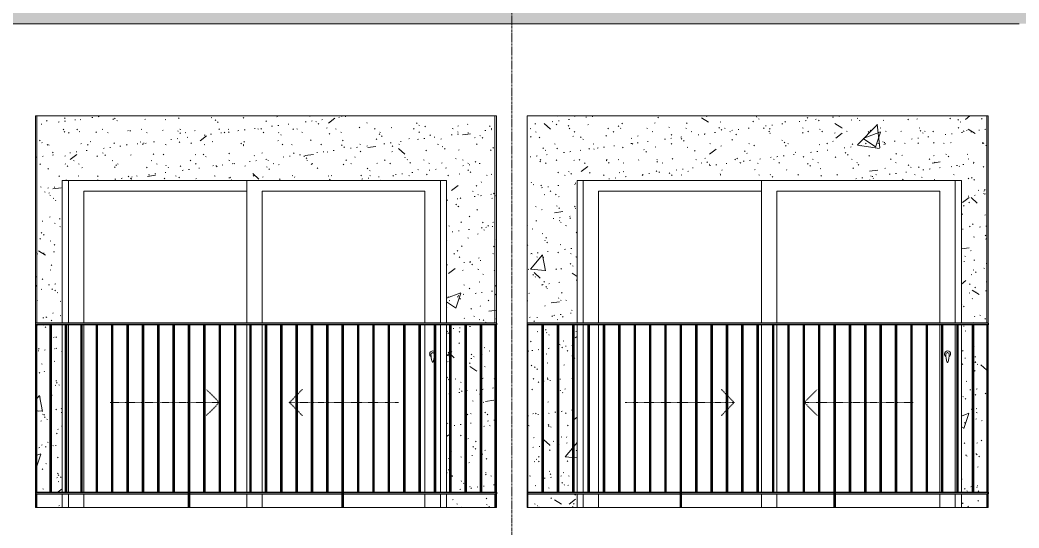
# Model space of a CAD drawing. Header units: millimetres. Extents: x 25061 to 259291, y -8723 to 35400.
# Drawn here: x 186310 to 192810, y 26067 to 29375 of the extents above; entities that cross this region are included whole.
import ezdxf

# ---------------------------------------------------------------- set-up
doc = ezdxf.new("R2010")
doc.units = ezdxf.units.MM
doc.linetypes.add('Dash', pattern=[6.35, 3.175, -3.175])
doc.linetypes.add('Grid Line', pattern=[22.225, 12.7, -3.175, 3.175, -3.175])
for name, color, linetype, lineweight in [('0-2', 50, 'Continuous', 5), ('A-DOOR', 31, 'Continuous', 9), ('A-DOOR-FRAM', 31, 'Continuous', 9), ('A-DOOR-HDLN', 31, 'Dash', 9), ('A-WALL', 113, 'Continuous', 9), ('A-WALL-PATT-2', 9, 'Continuous', 9), ('A-WALL-PATT-3', 111, 'Continuous', 5), ('I-WALL-2', 7, 'Continuous', 9), ('S-GRID-1', 1, 'Grid Line', 9)]:
    doc.layers.add(name, color=color, linetype=linetype, lineweight=lineweight)
pattern_1 = [(50, (-80880.3, 14125), (1165.98, -102.01), [121.92, -1341.12]), (355, (-80880.3, 14125), (-225.554, 1222.76), [97.536, -1072.896]), (100.451, (-80783.1, 14116.5), (940.433, 1120.746), [103.616, -1139.776]), (46.184, (-80880.3, 14450.1), (1734.91, -269.07), [182.88, -2011.68]), (96.636, (-80735.7, 14427.7), (1519.38, 1583.54), [155.42, -1709.66]), (351.184, (-80880.3, 14450.1), (1519.4, 1583.52), [146.3, -1609.34]), (21, (-80717.7, 14368.8), (970.33, -654.498), [121.92, -1341.12]), (326, (-80717.7, 14368.8), (395.53, 1178.804), [97.536, -1072.896]), (71.451, (-80636.9, 14314.3), (1365.87, 524.296), [103.616, -1139.776]), (37.5, (-80880.3, 14125), (19.767, 541.153), [53.645, -1006.246, 53.645, -1035.507, -1076.96]), (37.5, (-80880.3, 14125), (19.767, 541.153), [-2149.043, 53.645, -1023.315]), (7.5, (-80880.3, 14125), (427.646, 641.156), [53.645, -567.334, 53.645, -981.862, -410.464]), (7.5, (-80880.3, 14125), (427.646, 641.156), [-1656.486, 53.645, -356.82]), (327.5, (-81242.8, 14125), (867.782, -36.665), [53.645, -352.755, 53.645, -1214.323, -1682.496]), (327.5, (-81242.8, 14125), (867.782, -36.665), [-1674.37, 53.645, -1628.85]), (317.5, (-81405.4, 14125), (948.028, 162.73), [53.645, -474.675, 53.645, -788.416, -1194.816]), (317.5, (-81405.4, 14125), (948.028, 162.73), [-1370.38, 53.645, -1141.17])]
pattern_2 = [(37.5, (-80880.3, 14125), (-5.1206, 156.61216), [5.364, -118.181, 5.364, -132.812, -132.08]), (37.5, (-80880.3, 14125), (-5.1206, 156.61216), [-261.722, 5.364, -126.716]), (7.5, (-80880.3, 14125), (143.847, 229.3842), [5.364, -61.285, 5.364, -105.989, -42.672]), (7.5, (-80880.3, 14125), (143.847, 229.3842), [-178.003, 5.364, -37.308]), (327.5, (-80980.28, 14125), (253.1176, 0.4601), [5.364, -35.276, 5.364, -140.94, -191.008]), (327.5, (-80980.28, 14125), (253.1176, 0.4601), [-186.944, 5.364, -185.644]), (317.5, (-80980.28, 14125), (244.338, 71.3376), [5.364, -14.956, 5.364, -90.546, -109.728]), (317.5, (-80980.28, 14125), (244.338, 71.3376), [-116.23, 5.364, -104.364])]

# ---------------------------------------------------------------- blocks, each defined once
blk = doc.blocks.new('NCV_TKTC_TANG 6 - 8_rvt-5-TKCS_MẶT CẮT 2')
at = {"layer": 'A-WALL-PATT-2'}
h = blk.add_hatch(dxfattribs=at)
h.set_pattern_fill('FP_37', color=256, style=0, pattern_type=2)
h.set_pattern_definition(pattern_1)
h.paths.add_polyline_path([(-94842.7, 26200), (-94842.6, 26200), (-94843, 26290), (-94847.6, 26290), (-94847.6, 26200)])
h.paths.add_polyline_path([(-94842.6, 26300), (-94842.6, 27390), (-94847.6, 27390), (-94847.6, 26300), (-94843.1, 26300)])
h.paths.add_polyline_path([(-94852.6, 27400), (-94842.6, 27400), (-94842.6, 28750), (-94852.6, 28750), (-94852.6, 27757.4)])
h = blk.add_hatch(dxfattribs=at)
h.set_pattern_fill('FP_38', color=256, style=0, pattern_type=2)
h.set_pattern_definition(pattern_2)
h.paths.add_polyline_path([(-94842.7, 26200), (-94842.6, 26200), (-94843, 26290), (-94847.6, 26290), (-94847.6, 26200)])
h.paths.add_polyline_path([(-94842.6, 26300), (-94842.6, 27390), (-94847.6, 27390), (-94847.6, 26300), (-94843.1, 26300)])
h.paths.add_polyline_path([(-94852.6, 27400), (-94842.6, 27400), (-94842.6, 28750), (-94852.6, 28750), (-94852.6, 27757.4)])
h = blk.add_hatch(dxfattribs=at)
h.set_pattern_fill('FP_37', color=256, style=0, pattern_type=2)
h.set_pattern_definition(pattern_1)
h.paths.add_polyline_path([(-91862.6, 26200), (-91862.6, 26290), (-92177.6, 26290), (-92177.6, 26200), (-91873.9, 26200)])
h.paths.add_polyline_path([(-94842.6, 26200), (-94677.6, 26200), (-94677.6, 26290), (-94842.6, 26290)])
h.paths.add_polyline_path([(-94677.6, 26300), (-94677.6, 27390), (-94747.6, 27390), (-94747.6, 26300)])
h.paths.add_polyline_path([(-94757.6, 26300), (-94757.6, 27390), (-94842.6, 27390), (-94842.6, 26300), (-94824.5, 26300)])
h.paths.add_polyline_path([(-91888.2, 26300), (-91862.6, 26300), (-91862.6, 27390), (-91947.6, 27390), (-91947.6, 26300), (-91897.1, 26300)])
h.paths.add_polyline_path([(-92177.6, 26300), (-92157.6, 26300), (-92157.6, 27390), (-92177.6, 27390), (-92177.6, 26523.6)])
h.paths.add_polyline_path([(-92057.6, 26300), (-92057.6, 27390), (-92147.6, 27390), (-92147.6, 26300)])
h.paths.add_polyline_path([(-92047.6, 26300), (-91957.6, 26300), (-91957.6, 27390), (-92047.6, 27389), (-92047.6, 26523.6)])
h.paths.add_polyline_path([(-94744.9, 27400), (-94677.6, 27400), (-94677.6, 28330), (-92177.6, 28330), (-92177.6, 27400), (-91862.6, 27400), (-91862.6, 28750), (-94842.6, 28750), (-94842.6, 27400)])
h = blk.add_hatch(dxfattribs=at)
h.set_pattern_fill('FP_38', color=256, style=0, pattern_type=2)
h.set_pattern_definition(pattern_2)
h.paths.add_polyline_path([(-91862.6, 26200), (-91862.6, 26290), (-92177.6, 26290), (-92177.6, 26200), (-91873.9, 26200)])
h.paths.add_polyline_path([(-94842.6, 26200), (-94677.6, 26200), (-94677.6, 26290), (-94842.6, 26290)])
h.paths.add_polyline_path([(-94677.6, 26300), (-94677.6, 27390), (-94747.6, 27390), (-94747.6, 26300)])
h.paths.add_polyline_path([(-94757.6, 26300), (-94757.6, 27390), (-94842.6, 27390), (-94842.6, 26300), (-94824.5, 26300)])
h.paths.add_polyline_path([(-91888.2, 26300), (-91862.6, 26300), (-91862.6, 27390), (-91947.6, 27390), (-91947.6, 26300), (-91897.1, 26300)])
h.paths.add_polyline_path([(-92177.6, 26300), (-92157.6, 26300), (-92157.6, 27390), (-92177.6, 27390), (-92177.6, 26523.6)])
h.paths.add_polyline_path([(-92057.6, 26300), (-92057.6, 27390), (-92147.6, 27390), (-92147.6, 26300)])
h.paths.add_polyline_path([(-92047.6, 26300), (-91957.6, 26300), (-91957.6, 27390), (-92047.6, 27389), (-92047.6, 26523.6)])
h.paths.add_polyline_path([(-94744.9, 27400), (-94677.6, 27400), (-94677.6, 28330), (-92177.6, 28330), (-92177.6, 27400), (-91862.6, 27400), (-91862.6, 28750), (-94842.6, 28750), (-94842.6, 27400)])
h = blk.add_hatch(dxfattribs=at)
h.set_pattern_fill('FP_37', color=256, style=0, pattern_type=2)
h.set_pattern_definition(pattern_1)
h.paths.add_polyline_path([(-91862.4, 26200), (-91857.6, 26200), (-91857.6, 26290), (-91862.6, 26290), (-91862.6, 26200)])
h.paths.add_polyline_path([(-91857.6, 26300), (-91858.5, 27390), (-91862.6, 27390), (-91862.1, 26300)])
h.paths.add_polyline_path([(-91858.4, 27400), (-91852.6, 27400), (-91854, 28750), (-91862.6, 28750), (-91862.6, 27400)])
h = blk.add_hatch(dxfattribs=at)
h.set_pattern_fill('FP_38', color=256, style=0, pattern_type=2)
h.set_pattern_definition(pattern_2)
h.paths.add_polyline_path([(-91862.4, 26200), (-91857.6, 26200), (-91857.6, 26290), (-91862.6, 26290), (-91862.6, 26200)])
h.paths.add_polyline_path([(-91857.6, 26300), (-91858.5, 27390), (-91862.6, 27390), (-91862.1, 26300)])
h.paths.add_polyline_path([(-91858.4, 27400), (-91852.6, 27400), (-91854, 28750), (-91862.6, 28750), (-91862.6, 27400)])
h = blk.add_hatch(dxfattribs=at)
h.set_pattern_fill('FP_37', color=256, style=0, pattern_type=2)
h.set_pattern_definition(pattern_1)
h.paths.add_polyline_path([(-91647.6, 26200), (-91327.7, 26200), (-91327.7, 26290), (-91647.6, 26290)])
h.paths.add_polyline_path([(-88827.7, 26200), (-88662.7, 26200), (-88662.7, 26290), (-88827.7, 26290)])
h.paths.add_polyline_path([(-91557.6, 26300), (-91557.6, 27390), (-91647.6, 27390), (-91647.6, 26300), (-91608.2, 26300)])
h.paths.add_polyline_path([(-88662.7, 26300), (-88662.7, 27390), (-88747.6, 27390), (-88747.6, 26300), (-88680.8, 26300)])
h.paths.add_polyline_path([(-91457.6, 26300), (-91457.6, 27390), (-91547.6, 27390), (-91547.6, 26300)])
h.paths.add_polyline_path([(-91447.6, 26300), (-91357.6, 26300), (-91357.6, 27390), (-91447.6, 27390), (-91447.6, 26523.6)])
h.paths.add_polyline_path([(-91327.7, 26300), (-91327.7, 27390), (-91347.6, 27390), (-91347.6, 26300)])
h.paths.add_polyline_path([(-88827.7, 26300), (-88757.6, 26300), (-88757.6, 27390), (-88827.7, 27390), (-88827.7, 26419.1)])
h.paths.add_polyline_path([(-88662.7, 27400), (-88662.7, 28750), (-91652.6, 28750), (-91652.6, 27400), (-91327.7, 27400), (-91327.7, 28330), (-88827.7, 28330), (-88827.7, 27400), (-88760.4, 27400)])
h = blk.add_hatch(dxfattribs=at)
h.set_pattern_fill('FP_38', color=256, style=0, pattern_type=2)
h.set_pattern_definition(pattern_2)
h.paths.add_polyline_path([(-91647.6, 26200), (-91327.7, 26200), (-91327.7, 26290), (-91647.6, 26290)])
h.paths.add_polyline_path([(-88827.7, 26200), (-88662.7, 26200), (-88662.7, 26290), (-88827.7, 26290)])
h.paths.add_polyline_path([(-91557.6, 26300), (-91557.6, 27390), (-91647.6, 27390), (-91647.6, 26300), (-91608.2, 26300)])
h.paths.add_polyline_path([(-88662.7, 26300), (-88662.7, 27390), (-88747.6, 27390), (-88747.6, 26300), (-88680.8, 26300)])
h.paths.add_polyline_path([(-91457.6, 26300), (-91457.6, 27390), (-91547.6, 27390), (-91547.6, 26300)])
h.paths.add_polyline_path([(-91447.6, 26300), (-91357.6, 26300), (-91357.6, 27390), (-91447.6, 27390), (-91447.6, 26523.6)])
h.paths.add_polyline_path([(-91327.7, 26300), (-91327.7, 27390), (-91347.6, 27390), (-91347.6, 26300)])
h.paths.add_polyline_path([(-88827.7, 26300), (-88757.6, 26300), (-88757.6, 27390), (-88827.7, 27390), (-88827.7, 26419.1)])
h.paths.add_polyline_path([(-88662.7, 27400), (-88662.7, 28750), (-91652.6, 28750), (-91652.6, 27400), (-91327.7, 27400), (-91327.7, 28330), (-88827.7, 28330), (-88827.7, 27400), (-88760.4, 27400)])
at = {"layer": 'I-WALL-2'}
for p, q in [((-94842.6, 28750), (-94842.6, 27400)), ((-91862.6, 27400), (-91862.6, 28750)), ((-91852.6, 28750), (-91852.6, 27400)), ((-88662.7, 27400), (-88662.7, 28750)), ((-94677.6, 27400), (-94677.6, 28330)), ((-94677.6, 28330), (-92177.6, 28330)), ((-92177.6, 28330), (-92177.6, 27400)), ((-91327.7, 27400), (-91327.7, 28330)), ((-91327.7, 28330), (-88827.7, 28330)), ((-88827.7, 28330), (-88827.7, 27400)), ((-94842.6, 27390), (-94842.6, 26300)), ((-94677.6, 26300), (-94677.6, 27390)), ((-92177.6, 27390), (-92177.6, 26300)), ((-91862.6, 26300), (-91862.6, 27390)), ((-91327.7, 26300), (-91327.7, 27390)), ((-88827.7, 27390), (-88827.7, 26300)), ((-88662.7, 26300), (-88662.7, 27390)), ((-94842.6, 26290), (-94842.6, 26200)), ((-94677.6, 26200), (-94677.6, 26290)), ((-92177.6, 26290), (-92177.6, 26200)), ((-91862.6, 26200), (-91862.6, 26290)), ((-91327.7, 26200), (-91327.7, 26290)), ((-88827.7, 26290), (-88827.7, 26200)), ((-88662.7, 26200), (-88662.7, 26290))]:
    blk.add_line(p, q, dxfattribs=at)
blk = doc.blocks.new('DEG_02-DEG_03 - DEG_02-2500x2400mm-CỬA ĐI 02 CÁNH TRƯỢT-625766-TKCS_MẶT CẮT 2')
at = {"layer": 'A-DOOR'}
for p, q in [((-93477.6, 10400), (-93477.6, 11330)), ((-92217.6, 11330), (-92217.6, 10400)), ((-94537.6, 11260), (-94537.6, 10400)), ((-94537.6, 11260), (-93477.6, 11260)), ((-93377.6, 11260), (-93377.6, 10400)), ((-93377.6, 11260), (-92317.6, 11260)), ((-92317.6, 10400), (-92317.6, 11260)), ((-94537.6, 10390), (-94537.6, 9300)), ((-93477.6, 9300), (-93477.6, 10390)), ((-93377.6, 10390), (-93377.6, 9300)), ((-92317.6, 9300), (-92317.6, 10390)), ((-92217.6, 10390), (-92217.6, 9300)), ((-94537.6, 9290), (-94537.6, 9200)), ((-93477.6, 9200), (-93477.6, 9290)), ((-93377.6, 9290), (-93377.6, 9200)), ((-92317.6, 9200), (-92317.6, 9290)), ((-92217.6, 9290), (-92217.6, 9200))]:
    blk.add_line(p, q, dxfattribs=at)
at = {"layer": 'A-DOOR', "flags": 128}
blk.add_lwpolyline([(-92266.1, 10208.7), (-92266.1, 10208.7), (-92266.1, 10208.7), (-92266.1, 10208.7), (-92266.1, 10208.7), (-92266.1, 10208.7), (-92266.1, 10208.7), (-92266.2, 10208.7), (-92266.2, 10208.7), (-92266.2, 10208.7), (-92266.2, 10208.7), (-92266.3, 10208.7), (-92266.3, 10208.7), (-92266.3, 10208.7), (-92266.4, 10208.7), (-92266.4, 10208.7), (-92266.4, 10208.7), (-92266.5, 10208.7), (-92266.5, 10208.7), (-92266.6, 10208.7), (-92266.6, 10208.7), (-92266.7, 10208.7), (-92266.7, 10208.7), (-92266.8, 10208.7), (-92266.8, 10208.7), (-92266.9, 10208.7), (-92266.9, 10208.7), (-92267, 10208.7), (-92267, 10208.7), (-92267.1, 10208.7), (-92267.1, 10208.7), (-92267.2, 10208.7), (-92267.3, 10208.7), (-92267.3, 10208.7), (-92267.4, 10208.7), (-92267.4, 10208.7), (-92267.5, 10208.7), (-92267.5, 10208.7), (-92267.6, 10208.7), (-92267.7, 10208.7), (-92267.7, 10208.7), (-92267.8, 10208.7), (-92267.8, 10208.7), (-92267.9, 10208.7), (-92268, 10208.7), (-92268, 10208.7), (-92268.1, 10208.7), (-92268.1, 10208.7), (-92268.2, 10208.7), (-92268.2, 10208.7), (-92268.3, 10208.7), (-92268.3, 10208.7), (-92268.4, 10208.7), (-92268.4, 10208.7), (-92268.5, 10208.7), (-92268.5, 10208.7), (-92268.6, 10208.7), (-92268.6, 10208.7), (-92268.7, 10208.7), (-92268.7, 10208.7), (-92268.7, 10208.7), (-92268.8, 10208.7), (-92268.8, 10208.7), (-92268.8, 10208.7), (-92268.9, 10208.7), (-92268.9, 10208.7), (-92268.9, 10208.7), (-92269, 10208.7), (-92269, 10208.7), (-92269, 10208.7), (-92269, 10208.7), (-92269, 10208.7), (-92269, 10208.7), (-92269, 10208.7), (-92269.1, 10208.7), (-92269.1, 10208.7)], dxfattribs=at)
at = {"layer": 'A-DOOR'}
for centre, radius, start, end in [((-92267.6, 10200), 20, 60, 180), ((-92269.1, 10199.2), 9.45, 90, 180), ((-92266.1, 10199.2), 9.45, 30, 90), ((-92267.6, 10200), 20, 180, 240), ((-92113.8, 10199.2), 164.8, 180, 199.13397), ((-92267.2, 10146), 2.34, 199.13397, 261.03098), ((-92267.9, 10146), 2.34, 278.96902, 340.86603), ((-92421.4, 10199.2), 164.8, 340.86603, 356.02944)]:
    blk.add_arc(centre, radius, start, end, dxfattribs=at)
at = {"layer": 'A-DOOR-FRAM'}
for p, q in [((-94637.6, 10400), (-94637.6, 11330)), ((-92217.6, 10400), (-92217.6, 11330)), ((-94637.6, 9300), (-94637.6, 10390)), ((-92217.6, 9300), (-92217.6, 10390)), ((-94637.6, 9200), (-94637.6, 9290)), ((-92217.6, 9200), (-92217.6, 9290))]:
    blk.add_line(p, q, dxfattribs=at)
at = {"layer": 'A-DOOR-HDLN'}
for p, q in [((-93657.6, 9887), (-93739.7, 9969.1)), ((-93147.6, 9937), (-93115.5, 9969.1)), ((-94364.8, 9884.2), (-94357.6, 9884.2)), ((-94347.6, 9884.2), (-94257.6, 9884.2)), ((-94247.6, 9884.2), (-94157.6, 9884.2)), ((-94147.6, 9884.2), (-94057.6, 9884.2)), ((-94047.6, 9884.2), (-93957.6, 9884.2)), ((-93947.6, 9884.2), (-93857.6, 9884.2)), ((-93847.6, 9884.2), (-93757.6, 9884.2)), ((-93747.6, 9884.2), (-93657.6, 9884.2)), ((-93657.6, 9881.5), (-93739.7, 9799.4)), ((-93200.3, 9884.2), (-93157.6, 9927)), ((-93200.3, 9884.2), (-93157.6, 9841.5)), ((-93157.6, 9884.2), (-93200.3, 9884.2)), ((-93057.6, 9884.2), (-93147.6, 9884.2)), ((-92957.6, 9884.2), (-93047.6, 9884.2)), ((-92857.6, 9884.2), (-92947.6, 9884.2)), ((-92757.6, 9884.2), (-92847.6, 9884.2)), ((-92657.6, 9884.2), (-92747.6, 9884.2)), ((-92557.6, 9884.2), (-92647.6, 9884.2)), ((-92490.3, 9884.2), (-92547.6, 9884.2)), ((-93147.6, 9831.5), (-93115.5, 9799.4))]:
    blk.add_line(p, q, dxfattribs=at)
blk = doc.blocks.new('DEG_02-DEG_03 - DEG_02-2500x2400mm-CỬA ĐI 02 CÁNH TRƯỢT-V136-TKCS_MẶT CẮT 2')
at = {"layer": 'A-DOOR'}
for p, q in [((-90127.6, 10400), (-90127.6, 11330)), ((-88867.6, 11330), (-88867.6, 10400)), ((-91187.6, 11260), (-91187.6, 10400)), ((-91187.6, 11260), (-90127.6, 11260)), ((-90027.6, 11260), (-90027.6, 10400)), ((-90027.6, 11260), (-88967.6, 11260)), ((-88967.6, 10400), (-88967.6, 11260)), ((-91187.6, 10390), (-91187.6, 9300)), ((-90127.6, 9300), (-90127.6, 10390)), ((-90027.6, 10390), (-90027.6, 9300)), ((-88967.6, 9300), (-88967.6, 10390)), ((-88867.6, 10390), (-88867.6, 9300)), ((-91187.6, 9290), (-91187.6, 9200)), ((-90127.6, 9200), (-90127.6, 9290)), ((-90027.6, 9290), (-90027.6, 9200)), ((-88967.6, 9200), (-88967.6, 9290)), ((-88867.6, 9290), (-88867.6, 9200))]:
    blk.add_line(p, q, dxfattribs=at)
at = {"layer": 'A-DOOR', "flags": 128}
blk.add_lwpolyline([(-88916.1, 10208.7), (-88916.1, 10208.7), (-88916.1, 10208.7), (-88916.1, 10208.7), (-88916.1, 10208.7), (-88916.1, 10208.7), (-88916.1, 10208.7), (-88916.2, 10208.7), (-88916.2, 10208.7), (-88916.2, 10208.7), (-88916.2, 10208.7), (-88916.3, 10208.7), (-88916.3, 10208.7), (-88916.3, 10208.7), (-88916.4, 10208.7), (-88916.4, 10208.7), (-88916.4, 10208.7), (-88916.5, 10208.7), (-88916.5, 10208.7), (-88916.6, 10208.7), (-88916.6, 10208.7), (-88916.7, 10208.7), (-88916.7, 10208.7), (-88916.8, 10208.7), (-88916.8, 10208.7), (-88916.9, 10208.7), (-88916.9, 10208.7), (-88917, 10208.7), (-88917, 10208.7), (-88917.1, 10208.7), (-88917.1, 10208.7), (-88917.2, 10208.7), (-88917.3, 10208.7), (-88917.3, 10208.7), (-88917.4, 10208.7), (-88917.4, 10208.7), (-88917.5, 10208.7), (-88917.5, 10208.7), (-88917.6, 10208.7), (-88917.7, 10208.7), (-88917.7, 10208.7), (-88917.8, 10208.7), (-88917.8, 10208.7), (-88917.9, 10208.7), (-88918, 10208.7), (-88918, 10208.7), (-88918.1, 10208.7), (-88918.1, 10208.7), (-88918.2, 10208.7), (-88918.2, 10208.7), (-88918.3, 10208.7), (-88918.3, 10208.7), (-88918.4, 10208.7), (-88918.4, 10208.7), (-88918.5, 10208.7), (-88918.5, 10208.7), (-88918.6, 10208.7), (-88918.6, 10208.7), (-88918.7, 10208.7), (-88918.7, 10208.7), (-88918.7, 10208.7), (-88918.8, 10208.7), (-88918.8, 10208.7), (-88918.8, 10208.7), (-88918.9, 10208.7), (-88918.9, 10208.7), (-88918.9, 10208.7), (-88919, 10208.7), (-88919, 10208.7), (-88919, 10208.7), (-88919, 10208.7), (-88919, 10208.7), (-88919, 10208.7), (-88919, 10208.7), (-88919.1, 10208.7), (-88919.1, 10208.7)], dxfattribs=at)
at = {"layer": 'A-DOOR'}
for centre, radius, start, end in [((-88917.6, 10200), 20, 0, 180), ((-88919.1, 10199.2), 9.45, 90, 180), ((-88916.1, 10199.2), 9.45, 0, 90), ((-88917.6, 10200), 20, 180, 240), ((-88763.8, 10199.2), 164.8, 180, 199.13397), ((-88917.2, 10146), 2.34, 199.13397, 261.03098), ((-88917.9, 10146), 2.34, 278.96902, 340.86603), ((-89071.4, 10199.2), 164.8, 340.86603, 0), ((-88917.6, 10200), 20, 300, 0)]:
    blk.add_arc(centre, radius, start, end, dxfattribs=at)
at = {"layer": 'A-DOOR-FRAM'}
for p, q in [((-91327.6, 11330), (-91327.6, 10400)), ((-91287.6, 10400), (-91287.6, 11330)), ((-88867.6, 10400), (-88867.6, 11330)), ((-91327.6, 10390), (-91327.6, 9300)), ((-91287.6, 9300), (-91287.6, 10390)), ((-88867.6, 9300), (-88867.6, 10390)), ((-91327.6, 9290), (-91327.6, 9200)), ((-91287.6, 9200), (-91287.6, 9290)), ((-88867.6, 9200), (-88867.6, 9290))]:
    blk.add_line(p, q, dxfattribs=at)
at = {"layer": 'A-DOOR-HDLN'}
for p, q in [((-90357.6, 9937), (-90389.7, 9969.1)), ((-89847.6, 9887), (-89765.5, 9969.1)), ((-91014.8, 9884.2), (-90957.6, 9884.2)), ((-90947.6, 9884.2), (-90857.6, 9884.2)), ((-90847.6, 9884.2), (-90757.6, 9884.2)), ((-90747.6, 9884.2), (-90657.6, 9884.2)), ((-90647.6, 9884.2), (-90557.6, 9884.2)), ((-90547.6, 9884.2), (-90457.6, 9884.2)), ((-90447.6, 9884.2), (-90357.6, 9884.2)), ((-90304.8, 9884.2), (-90347.6, 9927)), ((-90304.8, 9884.2), (-90347.6, 9841.5)), ((-90347.6, 9884.2), (-90304.8, 9884.2)), ((-89757.6, 9884.2), (-89847.6, 9884.2)), ((-89847.6, 9881.5), (-89765.5, 9799.4)), ((-89657.6, 9884.2), (-89747.6, 9884.2)), ((-89557.6, 9884.2), (-89647.6, 9884.2)), ((-89457.6, 9884.2), (-89547.6, 9884.2)), ((-89357.6, 9884.2), (-89447.6, 9884.2)), ((-89257.6, 9884.2), (-89347.6, 9884.2)), ((-89157.6, 9884.2), (-89247.6, 9884.2)), ((-89140.3, 9884.2), (-89147.6, 9884.2)), ((-90357.6, 9831.5), (-90389.7, 9799.4))]:
    blk.add_line(p, q, dxfattribs=at)
blk = doc.blocks.new('Railing - 10mm-1251313-TKCS_MẶT CẮT 2')
at = {"layer": ''}
for p, q in [((-60830.064287, 5900), (-60830.064287, 6990)), ((-60820.064287, 6990), (-60820.064287, 5900))]:
    blk.add_line(p, q, dxfattribs=at)
blk = doc.blocks.new('Railing - 50 x 10mm-1251315-TKCS_MẶT CẮT 2')
at = {"layer": ''}
for p, q in [((-59897.564287, 6990), (-59907.564287, 6990)), ((-59907.564287, 5800), (-59907.564287, 6990)), ((-59897.564287, 6990), (-59897.564287, 5800))]:
    blk.add_line(p, q, dxfattribs=at)
blk = doc.blocks.new('Railing - 50 x 10mm-V189-TKCS_MẶT CẮT 2')
at = {"layer": ''}
for q in [(-69052.635618, 6990), (-69047.564287, 5800)]:
    blk.add_line((-69047.564287, 6990), q, dxfattribs=at)
blk = doc.blocks.new('Railing - 50 x 10mm-V186-TKCS_MẶT CẮT 2')
at = {"layer": ''}
for p in [(-57852.564287, 6990), (-57857.564287, 5800)]:
    blk.add_line(p, (-57857.564287, 6990), dxfattribs=at)
blk = doc.blocks.new('Railing - Railing-3827941-TKCS_MẶT CẮT 2')
at = {"layer": ''}
for p, q in [((-91652.6, 26300), (-88652.6, 26300)), ((-91652.6, 26290), (-88652.6, 26290)), ((-88652.6, 26300), (-88652.6, 26290))]:
    blk.add_line(p, q, dxfattribs=at)
at = {"extrusion": (0, 0, -1), "zscale": -1}
for name, p in [('Railing - 50 x 10mm-V186-TKCS_MẶT CẮT 2', (149505.1, 20400)), ('Railing - 10mm-1251313-TKCS_MẶT CẮT 2', (152377.6, 20400)), ('Railing - 10mm-1251313-TKCS_MẶT CẮT 2', (152277.6, 20400)), ('Railing - 10mm-1251313-TKCS_MẶT CẮT 2', (152177.6, 20400)), ('Railing - 10mm-1251313-TKCS_MẶT CẮT 2', (152077.6, 20400)), ('Railing - 10mm-1251313-TKCS_MẶT CẮT 2', (151977.6, 20400)), ('Railing - 10mm-1251313-TKCS_MẶT CẮT 2', (151877.6, 20400)), ('Railing - 10mm-1251313-TKCS_MẶT CẮT 2', (151777.6, 20400)), ('Railing - 10mm-1251313-TKCS_MẶT CẮT 2', (151677.6, 20400)), ('Railing - 10mm-1251313-TKCS_MẶT CẮT 2', (151577.6, 20400)), ('Railing - 50 x 10mm-1251315-TKCS_MẶT CẮT 2', (150555.1, 20400)), ('Railing - 10mm-1251313-TKCS_MẶT CẮT 2', (151377.6, 20400)), ('Railing - 10mm-1251313-TKCS_MẶT CẮT 2', (151277.6, 20400)), ('Railing - 10mm-1251313-TKCS_MẶT CẮT 2', (151177.6, 20400)), ('Railing - 10mm-1251313-TKCS_MẶT CẮT 2', (151077.6, 20400)), ('Railing - 10mm-1251313-TKCS_MẶT CẮT 2', (150977.6, 20400)), ('Railing - 10mm-1251313-TKCS_MẶT CẮT 2', (150877.6, 20400)), ('Railing - 10mm-1251313-TKCS_MẶT CẮT 2', (150777.6, 20400)), ('Railing - 10mm-1251313-TKCS_MẶT CẮT 2', (150677.6, 20400)), ('Railing - 10mm-1251313-TKCS_MẶT CẮT 2', (150577.6, 20400)), ('Railing - 50 x 10mm-1251315-TKCS_MẶT CẮT 2', (149555.1, 20400)), ('Railing - 10mm-1251313-TKCS_MẶT CẮT 2', (150377.6, 20400)), ('Railing - 10mm-1251313-TKCS_MẶT CẮT 2', (150277.6, 20400)), ('Railing - 10mm-1251313-TKCS_MẶT CẮT 2', (150177.6, 20400)), ('Railing - 10mm-1251313-TKCS_MẶT CẮT 2', (150077.6, 20400)), ('Railing - 10mm-1251313-TKCS_MẶT CẮT 2', (149977.6, 20400)), ('Railing - 10mm-1251313-TKCS_MẶT CẮT 2', (149877.6, 20400)), ('Railing - 10mm-1251313-TKCS_MẶT CẮT 2', (149777.6, 20400)), ('Railing - 10mm-1251313-TKCS_MẶT CẮT 2', (149677.6, 20400)), ('Railing - 10mm-1251313-TKCS_MẶT CẮT 2', (149577.6, 20400)), ('Railing - 50 x 10mm-V189-TKCS_MẶT CẮT 2', (157705.1, 20400))]:
    blk.add_blockref(name, p, dxfattribs=at)
blk = doc.blocks.new('Top Rail Type - Top Rail_Internal_-3827942-TKCS_MẶT CẮT 2')
at = {"layer": ''}
for p, q in [((-88652.564287, 27400), (-91652.564287, 27400)), ((-88652.564287, 27390), (-91652.564287, 27390)), ((-88652.564287, 27400), (-88652.564287, 27390))]:
    blk.add_line(p, q, dxfattribs=at)
blk = doc.blocks.new('Railing - Railing-3827947-TKCS_MẶT CẮT 2')
at = {"layer": ''}
for p, q in [((-94852.6, 26300), (-91852.6, 26300)), ((-94852.6, 26290), (-91852.6, 26290)), ((-91852.6, 26300), (-91852.6, 26290))]:
    blk.add_line(p, q, dxfattribs=at)
at = {"extrusion": (0, 0, -1), "zscale": -1}
for name, p in [('Railing - 50 x 10mm-V186-TKCS_MẶT CẮT 2', (152705.1, 20400)), ('Railing - 10mm-1251313-TKCS_MẶT CẮT 2', (155577.6, 20400)), ('Railing - 10mm-1251313-TKCS_MẶT CẮT 2', (155477.6, 20400)), ('Railing - 10mm-1251313-TKCS_MẶT CẮT 2', (155377.6, 20400)), ('Railing - 10mm-1251313-TKCS_MẶT CẮT 2', (155277.6, 20400)), ('Railing - 10mm-1251313-TKCS_MẶT CẮT 2', (155177.6, 20400)), ('Railing - 10mm-1251313-TKCS_MẶT CẮT 2', (155077.6, 20400)), ('Railing - 10mm-1251313-TKCS_MẶT CẮT 2', (154977.6, 20400)), ('Railing - 10mm-1251313-TKCS_MẶT CẮT 2', (154877.6, 20400)), ('Railing - 10mm-1251313-TKCS_MẶT CẮT 2', (154777.6, 20400)), ('Railing - 50 x 10mm-1251315-TKCS_MẶT CẮT 2', (153755.1, 20400)), ('Railing - 10mm-1251313-TKCS_MẶT CẮT 2', (154577.6, 20400)), ('Railing - 10mm-1251313-TKCS_MẶT CẮT 2', (154477.6, 20400)), ('Railing - 10mm-1251313-TKCS_MẶT CẮT 2', (154377.6, 20400)), ('Railing - 10mm-1251313-TKCS_MẶT CẮT 2', (154277.6, 20400)), ('Railing - 10mm-1251313-TKCS_MẶT CẮT 2', (154177.6, 20400)), ('Railing - 10mm-1251313-TKCS_MẶT CẮT 2', (154077.6, 20400)), ('Railing - 10mm-1251313-TKCS_MẶT CẮT 2', (153977.6, 20400)), ('Railing - 10mm-1251313-TKCS_MẶT CẮT 2', (153877.6, 20400)), ('Railing - 10mm-1251313-TKCS_MẶT CẮT 2', (153777.6, 20400)), ('Railing - 50 x 10mm-1251315-TKCS_MẶT CẮT 2', (152755.1, 20400)), ('Railing - 10mm-1251313-TKCS_MẶT CẮT 2', (153577.6, 20400)), ('Railing - 10mm-1251313-TKCS_MẶT CẮT 2', (153477.6, 20400)), ('Railing - 10mm-1251313-TKCS_MẶT CẮT 2', (153377.6, 20400)), ('Railing - 10mm-1251313-TKCS_MẶT CẮT 2', (153277.6, 20400)), ('Railing - 10mm-1251313-TKCS_MẶT CẮT 2', (153177.6, 20400)), ('Railing - 10mm-1251313-TKCS_MẶT CẮT 2', (153077.6, 20400)), ('Railing - 10mm-1251313-TKCS_MẶT CẮT 2', (152977.6, 20400)), ('Railing - 10mm-1251313-TKCS_MẶT CẮT 2', (152877.6, 20400)), ('Railing - 10mm-1251313-TKCS_MẶT CẮT 2', (152777.6, 20400)), ('Railing - 50 x 10mm-V189-TKCS_MẶT CẮT 2', (160905.1, 20400))]:
    blk.add_blockref(name, p, dxfattribs=at)
blk = doc.blocks.new('Top Rail Type - Top Rail_Internal_-3827948-TKCS_MẶT CẮT 2')
at = {"layer": ''}
for p, q in [((-91852.564287, 27400), (-94852.564287, 27400)), ((-91852.564287, 27390), (-94852.564287, 27390)), ((-91852.564287, 27400), (-91852.564287, 27390))]:
    blk.add_line(p, q, dxfattribs=at)

msp = doc.modelspace()

# ---------------------------------------------------------------- hatches: boundary and pattern name
at = {"layer": 'A-WALL-PATT-3'}
msp.add_hatch(color=256, dxfattribs=at).paths.add_polyline_path([(173820.2, 29350), (175010.2, 29350), (175010.2, 29400), (175020.2, 29400), (175020.2, 29350), (203735.2, 29350), (203735.2, 29400), (204085.2, 29400), (204085.2, 29350), (226600.2, 29350), (226600.2, 29400), (227810.1, 29400), (227810.1, 30750), (173820.2, 30750), (173820.2, 29451.9)])

# ---------------------------------------------------------------- linework, layer by layer
at = {"layer": 'A-WALL'}
for p, q in [((192810.2, 29350), (186210.2, 29350)), ((186410.2, 28750), (189410.3, 28750)), ((186410.2, 26200), (186410.2, 28750)), ((189410.3, 28750), (189410.3, 26200)), ((189610.2, 28750), (192610.3, 28750)), ((189610.2, 26200), (189610.2, 28750)), ((192610.3, 28750), (192610.3, 26200)), ((189410.3, 26200), (186410.2, 26200)), ((192610.3, 26200), (189610.2, 26200))]:
    msp.add_line(p, q, dxfattribs=at)
at = {"layer": 'S-GRID-1'}
msp.add_line((189510.2, -3283.1), (189510.2, 30285.9), dxfattribs=at)

# ---------------------------------------------------------------- block references
at = {"layer": ''}
for name in ['Top Rail Type - Top Rail_Internal_-3827948-TKCS_MẶT CẮT 2', 'Railing - Railing-3827947-TKCS_MẶT CẮT 2', 'Top Rail Type - Top Rail_Internal_-3827942-TKCS_MẶT CẮT 2', 'Railing - Railing-3827941-TKCS_MẶT CẮT 2']:
    msp.add_blockref(name, (281262.8, 0), dxfattribs=at)
at = {"layer": '0-2'}
msp.add_blockref('NCV_TKTC_TANG 6 - 8_rvt-5-TKCS_MẶT CẮT 2', (281262.8, 0), dxfattribs=at)
at = {"layer": 'A-DOOR'}
for name in ['DEG_02-DEG_03 - DEG_02-2500x2400mm-CỬA ĐI 02 CÁNH TRƯỢT-625766-TKCS_MẶT CẮT 2', 'DEG_02-DEG_03 - DEG_02-2500x2400mm-CỬA ĐI 02 CÁNH TRƯỢT-V136-TKCS_MẶT CẮT 2']:
    msp.add_blockref(name, (281262.8, 17000), dxfattribs=at)

doc.saveas('drawing.dxf')
